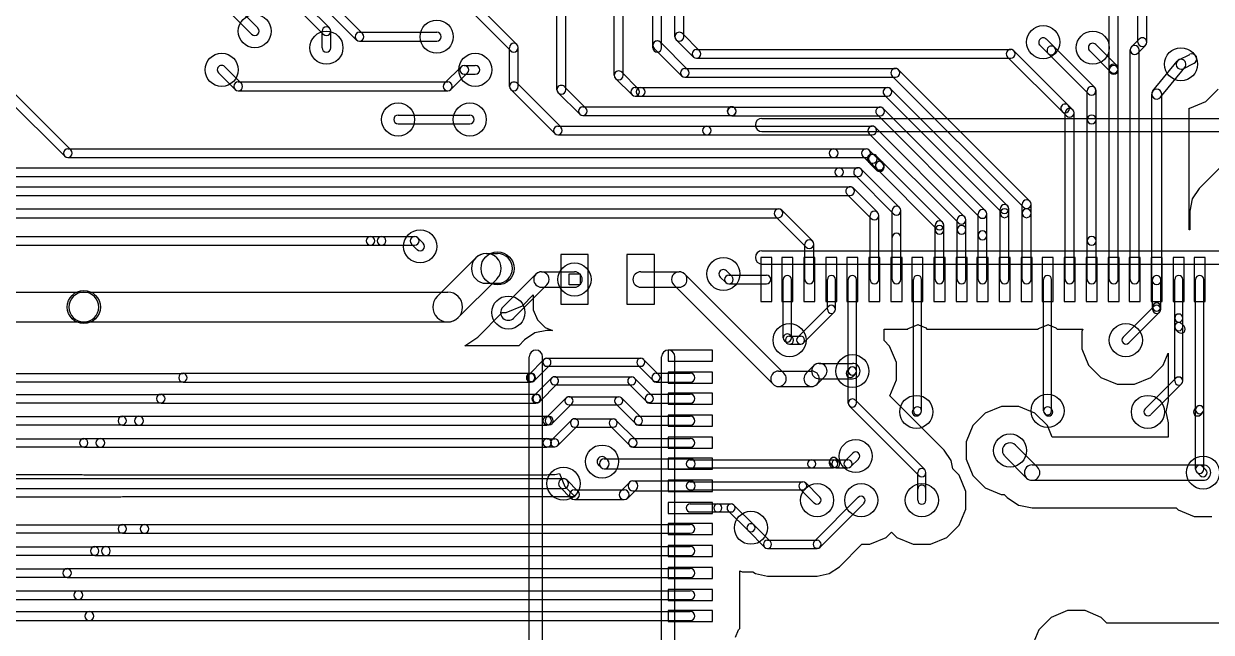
# Model space of a CAD drawing. Extents: x -29274 to 69862, y 24345 to 162744.
# Drawn here: x 35955 to 46724, y 40624 to 46137 of the extents above; entities that cross this region are included whole.
import ezdxf

# ---------------------------------------------------------------- set-up
doc = ezdxf.new("R2010")
doc.units = 0
doc.layers.add('BLACK', color=1, linetype='CONTINUOUS')

msp = doc.modelspace()

# ---------------------------------------------------------------- linework, layer by layer
at = {"layer": 'BLACK'}
for p, q in [((41310, 45670), (41310, 51670)), ((41390, 45670), (41390, 51670)), ((40791, 45539), (40791, 50643)), ((40871, 45539), (40871, 50643)), ((41860, 46020), (41860, 49020)), ((41940, 46020), (41940, 49020)), ((41660, 45920), (41660, 48270)), ((41740, 45920), (41740, 48270)), ((46060, 45970), (46060, 46770)), ((46140, 45970), (46140, 46770)), ((38971, 45992), (38322, 46641)), ((39028, 46049), (38379, 46698)), ((40428, 45949), (40029, 46348)), ((45800, 45720), (45800, 46410)), ((45880, 45720), (45880, 46410)), ((37822, 46241), (38021, 46042)), ((37879, 46298), (38078, 46099)), ((38472, 46241), (38671, 46042)), ((38529, 46298), (38728, 46099)), ((40371, 45892), (39972, 46291)), ((38660, 45920), (38660, 46070)), ((38740, 45920), (38740, 46070)), ((39000, 46060), (39700, 46060)), ((42027, 45836), (41872, 45991)), ((42084, 45893), (41929, 46048)), ((45303, 45924), (45228, 45999)), ((46002, 45929), (46071, 45998)), ((39000, 45980), (39700, 45980)), ((40360, 45570), (40360, 45920)), ((40440, 45570), (40440, 45920)), ((41660, 45920), (41660, 45942)), ((41921, 45664), (41672, 45913)), ((41978, 45721), (41729, 45970)), ((41740, 45920), (41740, 45942)), ((42056, 45904), (44906, 45904)), ((45428, 45399), (44935, 45892)), ((45246, 45867), (45171, 45942)), ((45668, 45559), (45303, 45924)), ((45811, 45702), (45622, 45891)), ((45868, 45759), (45679, 45948)), ((45990, 43820), (45990, 45900)), ((46059, 45872), (46128, 45941)), ((46070, 43820), (46070, 45900)), ((42056, 45824), (44906, 45824)), ((45371, 45342), (44878, 45835)), ((45611, 45502), (45246, 45867)), ((46195, 45529), (46415, 45798)), ((46431, 45811), (46529, 45860)), ((46471, 45730), (46569, 45779)), ((37872, 45542), (37722, 45692)), ((37928, 45598), (37778, 45748)), ((39922, 45748), (39772, 45598)), ((39978, 45692), (39828, 45542)), ((39950, 45760), (40050, 45760)), ((39950, 45680), (40050, 45680)), ((41528, 45548), (41378, 45698)), ((41950, 45732), (43860, 45732)), ((45021, 44474), (43832, 45663)), ((45078, 44531), (43889, 45720)), ((45800, 45720), (45800, 45730)), ((45800, 43820), (45800, 45720)), ((45880, 45720), (45880, 45730)), ((45880, 43820), (45880, 45720)), ((46265, 45472), (46485, 45741)), ((37900, 45610), (39800, 45610)), ((40828, 45199), (40429, 45598)), ((41053, 45373), (40859, 45567)), ((41472, 45492), (41322, 45642)), ((41500, 45560), (41550, 45560)), ((41550, 45560), (43788, 45560)), ((41950, 45652), (43860, 45652)), ((47594, 45624), (46615, 44645)), ((47594, 45624), (46615, 44645)), ((36327, 44936), (35802, 45461)), ((36384, 44993), (35859, 45518)), ((37900, 45530), (39800, 45530)), ((40771, 45142), (40372, 45541)), ((40997, 45317), (40803, 45511)), ((41500, 45480), (41550, 45480)), ((41550, 45480), (43788, 45480)), ((44821, 44430), (43760, 45491)), ((44878, 44487), (43817, 45548)), ((45600, 45270), (45600, 45530)), ((45680, 45270), (45680, 45530)), ((46185, 43820), (46185, 45500)), ((46275, 43820), (46275, 45500)), ((46676, 45432), (46788, 45544)), ((46676, 45432), (46788, 45544)), ((41025, 45385), (42375, 45385)), ((42378, 45382), (43722, 45382)), ((42406, 45371), (42403, 45374)), ((44678, 44442), (43750, 45370)), ((45412, 45302), (45372, 45342)), ((45468, 45358), (45428, 45398)), ((46525, 44270), (46525, 45371)), ((46525, 45371), (46529, 45371)), ((46525, 44270), (46525, 45371)), ((46525, 45371), (46529, 45371)), ((46529, 45371), (46676, 45432)), ((46529, 45371), (46676, 45432)), ((39350, 45310), (40000, 45310)), ((41025, 45305), (42375, 45305)), ((42349, 45314), (42346, 45317)), ((42378, 45302), (43722, 45302)), ((42650, 45280), (52230, 45280)), ((44622, 44386), (43694, 45314)), ((45400, 43820), (45400, 45330)), ((45480, 43820), (45480, 45330)), ((45600, 44170), (45600, 45270)), ((45680, 44170), (45680, 45270)), ((39350, 45230), (40000, 45230)), ((40800, 45210), (42150, 45210)), ((40800, 45130), (42150, 45130)), ((42150, 45210), (43650, 45210)), ((42150, 45130), (43650, 45130)), ((42650, 45160), (52230, 45160)), ((44431, 44332), (43622, 45141)), ((44488, 44389), (43679, 45198)), ((36356, 45004), (43300, 45004)), ((36356, 44924), (43300, 44924)), ((43300, 45004), (43594, 45004)), ((43300, 44924), (43594, 44924)), ((43565, 44936), (43690, 44811)), ((43622, 44993), (43747, 44868)), ((43644, 44954), (43656, 44954)), ((43746, 44880), (43684, 44942)), ((35578, 44832), (43350, 44832)), ((43350, 44832), (43522, 44832)), ((43898, 44472), (43550, 44820)), ((43690, 44824), (43628, 44886)), ((43644, 44874), (43656, 44874)), ((43679, 44839), (43679, 44851)), ((44231, 44283), (43691, 44823)), ((44287, 44339), (43747, 44879)), ((43759, 44839), (43759, 44851)), ((35578, 44752), (43350, 44752)), ((43350, 44752), (43522, 44752)), ((43842, 44416), (43494, 44764)), ((35422, 44660), (43450, 44660)), ((43641, 44372), (43422, 44591)), ((43698, 44429), (43479, 44648)), ((46615, 44645), (46552, 44551)), ((46615, 44645), (46552, 44551)), ((35422, 44580), (43450, 44580)), ((45010, 44420), (45010, 44502)), ((45090, 44420), (45090, 44502)), ((46552, 44551), (46530, 44440)), ((46552, 44551), (46530, 44440)), ((35350, 44460), (42800, 44460)), ((35350, 44380), (42800, 44380)), ((43051, 44112), (42772, 44391)), ((43108, 44169), (42829, 44448)), ((43630, 43820), (43630, 44400)), ((43710, 43820), (43710, 44400)), ((43830, 43820), (43830, 44444)), ((43910, 43820), (43910, 44444)), ((44610, 44220), (44610, 44414)), ((44690, 44220), (44690, 44414)), ((44810, 44420), (44810, 44458)), ((44810, 43820), (44810, 44420)), ((44890, 44420), (44890, 44458)), ((44890, 43820), (44890, 44420)), ((45010, 43820), (45010, 44420)), ((45090, 43820), (45090, 44420)), ((46530, 44440), (46530, 44270)), ((46530, 44440), (46530, 44270)), ((44220, 44270), (44220, 44310)), ((44220, 43820), (44220, 44270)), ((44300, 44270), (44300, 44310)), ((44300, 43820), (44300, 44270)), ((44420, 44270), (44420, 44360)), ((44420, 43820), (44420, 44270)), ((44500, 44270), (44500, 44360)), ((44500, 43820), (44500, 44270)), ((46530, 44270), (46525, 44270)), ((46530, 44270), (46525, 44270)), ((35200, 44210), (39100, 44210)), ((39100, 44210), (39200, 44210)), ((39200, 44210), (39500, 44210)), ((39529, 44198), (39578, 44149)), ((43830, 43820), (43830, 44200)), ((43910, 43820), (43910, 44200)), ((44610, 43820), (44610, 44220)), ((44690, 43820), (44690, 44220)), ((45600, 43820), (45600, 44170)), ((45680, 43820), (45680, 44170)), ((35200, 44130), (39100, 44130)), ((39100, 44130), (39200, 44130)), ((39200, 44130), (39500, 44130)), ((39472, 44141), (39521, 44092)), ((40150, 44055), (40252, 44055)), ((42650, 44080), (52230, 44080)), ((43040, 43820), (43040, 44140)), ((43120, 43820), (43120, 44140)), ((40054, 44015), (39705, 43666)), ((41075, 44045), (40825, 44045)), ((40825, 44045), (40825, 43595)), ((41075, 43595), (41075, 44045)), ((41675, 44045), (41425, 44045)), ((41425, 44045), (41425, 43595)), ((41675, 43595), (41675, 44045)), ((42740, 44020), (42640, 44020)), ((42640, 44020), (42640, 43620)), ((42650, 43960), (52230, 43960)), ((42740, 43620), (42740, 44020)), ((42930, 44020), (42830, 44020)), ((42830, 44020), (42830, 43620)), ((42930, 43620), (42930, 44020)), ((43130, 44020), (43030, 44020)), ((43030, 44020), (43030, 43620)), ((43130, 43620), (43130, 44020)), ((43330, 44020), (43230, 44020)), ((43230, 44020), (43230, 43620)), ((43330, 43620), (43330, 44020)), ((43520, 44020), (43420, 44020)), ((43420, 44020), (43420, 43620)), ((43520, 43620), (43520, 44020)), ((43720, 44020), (43620, 44020)), ((43620, 44020), (43620, 43620)), ((43720, 43620), (43720, 44020)), ((43920, 44020), (43820, 44020)), ((43820, 44020), (43820, 43620)), ((43920, 43620), (43920, 44020)), ((44110, 44020), (44010, 44020)), ((44010, 44020), (44010, 43620)), ((44110, 43620), (44110, 44020)), ((44310, 44020), (44210, 44020)), ((44210, 44020), (44210, 43620)), ((44310, 43620), (44310, 44020)), ((44510, 44020), (44410, 44020)), ((44410, 44020), (44410, 43620)), ((44510, 43620), (44510, 44020)), ((44700, 44020), (44600, 44020)), ((44600, 44020), (44600, 43620)), ((44700, 43620), (44700, 44020)), ((44900, 44020), (44800, 44020)), ((44800, 44020), (44800, 43620)), ((44900, 43620), (44900, 44020)), ((45100, 44020), (45000, 44020)), ((45000, 44020), (45000, 43620)), ((45100, 43620), (45100, 44020)), ((45290, 44020), (45190, 44020)), ((45190, 44020), (45190, 43620)), ((45290, 43620), (45290, 44020)), ((45490, 44020), (45390, 44020)), ((45390, 44020), (45390, 43620)), ((45490, 43620), (45490, 44020)), ((45690, 44020), (45590, 44020)), ((45590, 44020), (45590, 43620)), ((45690, 43620), (45690, 44020)), ((45890, 44020), (45790, 44020)), ((45790, 44020), (45790, 43620)), ((45890, 43620), (45890, 44020)), ((46080, 44020), (45980, 44020)), ((45980, 44020), (45980, 43620)), ((46080, 43620), (46080, 44020)), ((46280, 44020), (46180, 44020)), ((46180, 44020), (46180, 43620)), ((46280, 43620), (46280, 44020)), ((46480, 44020), (46380, 44020)), ((46380, 44020), (46380, 43620)), ((46480, 43620), (46480, 44020)), ((46670, 44020), (46570, 44020)), ((46570, 44020), (46570, 43620)), ((46670, 43620), (46670, 44020)), ((40301, 43570), (40600, 43869)), ((40650, 43890), (40950, 43890)), ((40900, 43770), (40900, 43870)), ((40900, 43870), (41000, 43870)), ((40900, 43770), (40900, 43870)), ((40900, 43870), (41000, 43870)), ((41000, 43870), (41000, 43770)), ((41000, 43870), (41000, 43770)), ((41550, 43890), (41900, 43890)), ((42849, 42970), (41950, 43869)), ((42321, 43792), (42272, 43841)), ((42378, 43849), (42329, 43898)), ((42350, 43860), (42690, 43860)), ((40245, 43824), (39896, 43475)), ((40150, 43785), (40252, 43785)), ((40400, 43471), (40699, 43770)), ((40650, 43750), (40950, 43750)), ((41000, 43770), (40900, 43770)), ((41000, 43770), (40900, 43770)), ((41550, 43750), (41900, 43750)), ((42750, 42871), (41851, 43770)), ((42350, 43780), (42690, 43780)), ((42843, 43290), (42843, 43820)), ((42917, 43290), (42917, 43820)), ((43243, 43550), (43243, 43820)), ((43317, 43550), (43317, 43820)), ((43433, 42990), (43433, 43820)), ((43507, 42990), (43507, 43820)), ((44023, 42630), (44023, 43820)), ((44097, 42630), (44097, 43820)), ((45203, 42630), (45203, 43820)), ((45277, 42630), (45277, 43820)), ((46193, 43570), (46193, 43820)), ((46267, 43570), (46267, 43820)), ((46393, 43470), (46393, 43820)), ((46467, 43470), (46467, 43820)), ((46583, 42640), (46583, 43820)), ((46657, 42640), (46657, 43820)), ((35300, 43705), (36500, 43705)), ((36500, 43705), (39800, 43705)), ((40478, 43582), (40575, 43680)), ((40478, 43582), (40575, 43680)), ((40575, 43680), (40576, 43644)), ((40575, 43680), (40576, 43644)), ((40576, 43644), (40576, 43545)), ((40576, 43644), (40576, 43545)), ((42640, 43620), (42740, 43620)), ((42830, 43620), (42930, 43620)), ((43030, 43620), (43130, 43620)), ((43230, 43620), (43330, 43620)), ((43420, 43620), (43520, 43620)), ((43620, 43620), (43720, 43620)), ((43820, 43620), (43920, 43620)), ((44010, 43620), (44110, 43620)), ((44210, 43620), (44310, 43620)), ((44410, 43620), (44510, 43620)), ((44600, 43620), (44700, 43620)), ((44800, 43620), (44900, 43620)), ((45000, 43620), (45100, 43620)), ((45190, 43620), (45290, 43620)), ((45390, 43620), (45490, 43620)), ((45590, 43620), (45690, 43620)), ((45790, 43620), (45890, 43620)), ((45980, 43620), (46080, 43620)), ((46180, 43620), (46280, 43620)), ((46380, 43620), (46480, 43620)), ((46570, 43620), (46670, 43620)), ((40072, 43298), (40295, 43521)), ((40072, 43298), (40295, 43521)), ((40295, 43521), (40331, 43521)), ((40295, 43521), (40331, 43521)), ((40331, 43521), (40478, 43582)), ((40331, 43521), (40478, 43582)), ((40576, 43545), (40614, 43454)), ((40576, 43545), (40614, 43454)), ((40825, 43595), (41075, 43595)), ((41425, 43595), (41675, 43595)), ((43253, 43575), (42975, 43297)), ((43305, 43523), (43027, 43245)), ((46203, 43575), (45925, 43297)), ((46255, 43523), (45977, 43245)), ((46193, 43550), (46193, 43570)), ((46267, 43550), (46267, 43570)), ((35300, 43435), (36500, 43435)), ((36500, 43435), (39800, 43435)), ((40614, 43454), (40684, 43384)), ((40614, 43454), (40684, 43384)), ((43977, 43375), (44061, 43409)), ((43977, 43375), (44061, 43409)), ((44061, 43409), (44065, 43413)), ((44061, 43409), (44065, 43413)), ((44065, 43413), (44069, 43409)), ((44065, 43413), (44069, 43409)), ((44069, 43409), (44135, 43382)), ((44069, 43409), (44135, 43382)), ((45157, 43375), (45241, 43409)), ((45157, 43375), (45241, 43409)), ((45241, 43409), (45245, 43413)), ((45241, 43409), (45245, 43413)), ((45245, 43413), (45249, 43409)), ((45245, 43413), (45249, 43409)), ((45249, 43409), (45315, 43382)), ((45249, 43409), (45315, 43382)), ((46393, 42900), (46393, 43470)), ((46393, 43392), (46393, 43470)), ((46457, 43418), (46478, 43397)), ((46467, 42900), (46467, 43470)), ((46467, 43392), (46467, 43470)), ((39956, 43220), (40072, 43298)), ((39956, 43220), (40072, 43298)), ((40590, 43335), (40497, 43273)), ((40590, 43335), (40497, 43273)), ((40700, 43357), (40590, 43335)), ((40700, 43357), (40590, 43335)), ((40684, 43384), (40749, 43357)), ((40684, 43384), (40749, 43357)), ((40749, 43357), (40700, 43357)), ((40749, 43357), (40700, 43357)), ((42900, 43307), (43000, 43307)), ((42926, 43296), (42906, 43316)), ((43757, 43267), (43757, 43371)), ((43757, 43371), (43769, 43371)), ((43757, 43267), (43757, 43371)), ((43757, 43371), (43769, 43371)), ((43769, 43371), (43769, 43372)), ((43769, 43372), (43770, 43371)), ((43769, 43371), (43769, 43372)), ((43769, 43372), (43770, 43371)), ((43770, 43371), (43869, 43371)), ((43770, 43371), (43869, 43371)), ((43869, 43371), (43960, 43371)), ((43869, 43371), (43960, 43371)), ((43960, 43371), (43969, 43371)), ((43960, 43371), (43969, 43371)), ((43969, 43371), (43974, 43371)), ((43969, 43371), (43974, 43371)), ((43974, 43371), (43977, 43375)), ((43974, 43371), (43977, 43375)), ((44135, 43382), (44146, 43371)), ((44135, 43382), (44146, 43371)), ((44146, 43371), (44160, 43371)), ((44146, 43371), (44160, 43371)), ((44160, 43371), (44259, 43371)), ((44160, 43371), (44259, 43371)), ((44259, 43371), (44359, 43371)), ((44259, 43371), (44359, 43371)), ((44359, 43371), (44359, 43372)), ((44359, 43372), (44360, 43371)), ((44359, 43371), (44359, 43372)), ((44359, 43372), (44360, 43371)), ((44360, 43371), (44459, 43371)), ((44360, 43371), (44459, 43371)), ((44459, 43371), (44550, 43371)), ((44459, 43371), (44550, 43371)), ((44550, 43371), (44559, 43371)), ((44550, 43371), (44559, 43371)), ((44559, 43371), (44649, 43371)), ((44559, 43371), (44649, 43371)), ((44649, 43371), (44749, 43371)), ((44649, 43371), (44749, 43371)), ((44749, 43371), (44749, 43372)), ((44749, 43372), (44750, 43371)), ((44749, 43371), (44749, 43372)), ((44749, 43372), (44750, 43371)), ((44750, 43371), (44849, 43371)), ((44750, 43371), (44849, 43371)), ((44849, 43371), (44949, 43371)), ((44849, 43371), (44949, 43371)), ((44949, 43371), (44949, 43372)), ((44949, 43372), (44950, 43371)), ((44949, 43371), (44949, 43372)), ((44949, 43372), (44950, 43371)), ((44950, 43371), (45049, 43371)), ((44950, 43371), (45049, 43371)), ((45049, 43371), (45140, 43371)), ((45049, 43371), (45140, 43371)), ((45140, 43371), (45149, 43371)), ((45140, 43371), (45149, 43371)), ((45149, 43371), (45154, 43371)), ((45149, 43371), (45154, 43371)), ((45154, 43371), (45157, 43375)), ((45154, 43371), (45157, 43375)), ((45315, 43382), (45326, 43371)), ((45315, 43382), (45326, 43371)), ((45326, 43371), (45340, 43371)), ((45326, 43371), (45340, 43371)), ((45340, 43371), (45439, 43371)), ((45340, 43371), (45439, 43371)), ((45439, 43371), (45539, 43371)), ((45439, 43371), (45539, 43371)), ((45539, 43371), (45539, 43372)), ((45539, 43372), (45540, 43371)), ((45539, 43371), (45539, 43372)), ((45539, 43372), (45540, 43371)), ((45540, 43371), (45559, 43371)), ((45540, 43371), (45559, 43371)), ((45559, 43371), (45551, 43350)), ((45559, 43371), (45551, 43350)), ((45551, 43350), (45551, 43191)), ((45551, 43350), (45551, 43191)), ((46404, 43365), (46425, 43344)), ((40444, 43220), (39956, 43220)), ((40444, 43220), (39956, 43220)), ((40496, 43272), (40444, 43220)), ((40496, 43272), (40444, 43220)), ((40497, 43273), (40496, 43273)), ((40496, 43273), (40496, 43272)), ((40497, 43273), (40496, 43273)), ((40496, 43273), (40496, 43272)), ((42874, 43244), (42854, 43264)), ((42900, 43233), (43000, 43233)), ((43808, 43216), (43757, 43267)), ((43808, 43216), (43757, 43267)), ((43869, 43069), (43808, 43216)), ((43869, 43069), (43808, 43216)), ((45551, 43191), (45612, 43044)), ((45551, 43191), (45612, 43044)), ((40535, 42957), (40673, 43095)), ((40540, 32942), (40540, 43120)), ((40660, 32942), (40660, 43120)), ((40700, 43107), (41550, 43107)), ((41577, 43095), (41715, 42957)), ((41740, 32942), (41740, 43120)), ((42200, 43180), (41800, 43180)), ((41800, 43180), (41800, 43080)), ((41800, 43080), (42200, 43080)), ((41860, 32942), (41860, 43120)), ((42200, 43080), (42200, 43180)), ((46288, 43044), (46333, 43152)), ((46288, 43044), (46333, 43152)), ((46333, 43152), (46333, 42720)), ((46333, 43152), (46333, 42720)), ((40587, 42905), (40725, 43043)), ((40700, 43033), (41550, 43033)), ((41525, 43043), (41663, 42905)), ((42200, 42980), (41800, 42980)), ((41800, 42980), (41800, 42880)), ((42200, 42880), (42200, 42980)), ((42800, 42990), (43100, 42990)), ((43120, 43039), (43051, 42970)), ((43170, 43060), (43470, 43060)), ((43444, 43016), (43424, 42996)), ((43433, 42700), (43433, 42990)), ((43507, 42700), (43507, 42990)), ((43869, 42910), (43869, 43069)), ((43869, 42910), (43869, 43069)), ((45612, 43044), (45724, 42932)), ((45612, 43044), (45724, 42932)), ((46176, 42932), (46288, 43044)), ((46176, 42932), (46288, 43044)), ((35500, 42967), (37400, 42967)), ((35500, 42893), (37400, 42893)), ((37400, 42970), (40550, 42970)), ((37400, 42890), (40550, 42890)), ((40550, 42967), (40560, 42967)), ((40550, 42893), (40560, 42893)), ((40582, 42767), (40742, 42927)), ((40634, 42715), (40794, 42875)), ((40769, 42938), (41469, 42938)), ((40769, 42864), (41469, 42864)), ((41443, 42875), (41603, 42715)), ((41495, 42927), (41655, 42767)), ((41690, 42970), (42000, 42970)), ((41690, 42890), (42000, 42890)), ((41800, 42880), (42200, 42880)), ((43219, 42940), (43150, 42871)), ((43170, 42920), (43470, 42920)), ((43496, 42964), (43476, 42944)), ((43809, 42767), (43869, 42910)), ((43809, 42767), (43869, 42910)), ((45724, 42932), (45870, 42871)), ((45724, 42932), (45870, 42871)), ((45870, 42871), (46029, 42871)), ((45870, 42871), (46029, 42871)), ((46029, 42871), (46176, 42932)), ((46029, 42871), (46176, 42932)), ((46403, 42925), (46125, 42647)), ((46455, 42873), (46177, 42595)), ((34880, 42777), (37200, 42777)), ((37200, 42780), (40600, 42780)), ((40600, 42777), (40608, 42777)), ((40900, 42757), (41350, 42757)), ((41630, 42780), (42000, 42780)), ((42200, 42790), (41800, 42790)), ((41800, 42790), (41800, 42690)), ((42200, 42690), (42200, 42790)), ((42800, 42850), (43100, 42850)), ((44302, 42274), (43809, 42767)), ((44302, 42274), (43809, 42767)), ((34880, 42703), (37200, 42703)), ((37200, 42700), (40600, 42700)), ((40600, 42703), (40608, 42703)), ((40694, 42566), (40874, 42746)), ((40746, 42514), (40926, 42694)), ((40900, 42683), (41350, 42683)), ((41324, 42694), (41504, 42514)), ((41376, 42746), (41556, 42566)), ((41630, 42700), (42000, 42700)), ((41800, 42690), (42200, 42690)), ((44073, 42044), (43444, 42673)), ((44126, 42097), (43497, 42726)), ((44034, 42656), (44024, 42646)), ((44821, 42669), (44674, 42608)), ((44821, 42669), (44674, 42608)), ((44980, 42669), (44821, 42669)), ((44980, 42669), (44821, 42669)), ((45126, 42608), (44980, 42669)), ((45126, 42608), (44980, 42669)), ((45266, 42656), (45276, 42646)), ((46333, 42720), (46313, 42620)), ((46333, 42720), (46313, 42620)), ((46574, 42646), (46594, 42666)), ((46594, 42666), (46574, 42646)), ((34950, 42577), (36850, 42577)), ((36850, 42580), (37000, 42580)), ((37000, 42580), (40700, 42580)), ((40700, 42577), (40720, 42577)), ((40744, 42366), (40924, 42546)), ((40950, 42557), (41300, 42557)), ((41326, 42546), (41506, 42366)), ((41530, 42580), (42000, 42580)), ((42200, 42590), (41800, 42590)), ((41800, 42590), (41800, 42490)), ((42200, 42490), (42200, 42590)), ((44086, 42604), (44076, 42594)), ((44674, 42608), (44562, 42496)), ((44674, 42608), (44562, 42496)), ((45238, 42496), (45126, 42608)), ((45238, 42496), (45126, 42608)), ((45214, 42604), (45224, 42594)), ((46313, 42620), (46333, 42520)), ((46313, 42620), (46333, 42520)), ((46583, 42100), (46583, 42640)), ((46626, 42594), (46646, 42614)), ((46646, 42614), (46626, 42594)), ((46657, 42100), (46657, 42640)), ((34950, 42503), (36850, 42503)), ((36850, 42500), (37000, 42500)), ((37000, 42500), (40700, 42500)), ((40700, 42503), (40720, 42503)), ((40796, 42314), (40976, 42494)), ((40950, 42483), (41300, 42483)), ((41274, 42494), (41454, 42314)), ((41530, 42500), (42000, 42500)), ((41800, 42490), (42200, 42490)), ((44562, 42496), (44501, 42350)), ((44562, 42496), (44501, 42350)), ((45281, 42390), (45238, 42496)), ((45281, 42390), (45238, 42496)), ((46333, 42520), (46333, 42390)), ((46333, 42520), (46333, 42390)), ((34280, 42377), (36500, 42377)), ((36500, 42380), (36650, 42380)), ((36650, 42380), (40700, 42380)), ((40700, 42377), (40770, 42377)), ((41480, 42380), (42000, 42380)), ((42200, 42390), (41800, 42390)), ((41800, 42390), (41800, 42290)), ((42200, 42290), (42200, 42390)), ((44501, 42350), (44501, 42191)), ((44501, 42350), (44501, 42191)), ((46333, 42390), (45281, 42390)), ((46333, 42390), (45281, 42390)), ((34280, 42303), (36500, 42303)), ((36500, 42300), (36650, 42300)), ((36650, 42300), (40700, 42300)), ((40700, 42303), (40770, 42303)), ((41480, 42300), (42000, 42300)), ((41800, 42290), (42200, 42290)), ((43473, 42246), (43404, 42177)), ((44303, 42273), (44302, 42274)), ((44303, 42273), (44302, 42274)), ((44365, 42180), (44303, 42273)), ((44365, 42180), (44303, 42273)), ((45050, 42021), (44851, 42220)), ((45149, 42120), (44950, 42319)), ((41188, 42118), (41168, 42138)), ((41220, 42195), (42000, 42195)), ((41252, 42182), (41232, 42202)), ((42200, 42200), (41800, 42200)), ((41800, 42200), (41800, 42100)), ((42000, 42187), (43100, 42187)), ((42000, 42113), (43100, 42113)), ((42200, 42100), (42200, 42200)), ((43100, 42187), (43300, 42187)), ((43100, 42113), (43300, 42113)), ((43263, 42150), (43263, 42170)), ((43294, 42124), (43274, 42144)), ((43320, 42187), (43430, 42187)), ((43320, 42113), (43430, 42113)), ((43346, 42176), (43326, 42196)), ((43337, 42150), (43337, 42170)), ((43526, 42193), (43457, 42124)), ((44380, 42104), (44365, 42180)), ((44380, 42104), (44365, 42180)), ((44501, 42191), (44562, 42044)), ((44501, 42191), (44562, 42044)), ((45100, 42140), (46650, 42140)), ((46646, 42126), (46676, 42096)), ((34622, 42053), (36484, 42053)), ((34622, 42053), (36484, 42053)), ((34750, 42015), (40850, 42015)), ((36484, 42053), (36500, 42050)), ((36484, 42053), (36500, 42050)), ((36500, 42050), (36650, 42050)), ((36500, 42050), (36650, 42050)), ((36650, 42050), (40700, 42050)), ((36650, 42050), (40700, 42050)), ((40700, 42050), (40715, 42053)), ((40700, 42050), (40715, 42053)), ((40715, 42053), (40770, 42053)), ((40715, 42053), (40770, 42053)), ((40770, 42053), (40813, 42062)), ((40770, 42053), (40813, 42062)), ((40813, 42062), (40862, 41944)), ((40813, 42062), (40862, 41944)), ((41220, 42105), (42000, 42105)), ((41800, 42100), (42200, 42100)), ((44063, 41820), (44063, 42070)), ((44137, 41820), (44137, 42070)), ((44438, 42046), (44380, 42104)), ((44438, 42046), (44380, 42104)), ((44499, 41899), (44438, 42046)), ((44499, 41899), (44438, 42046)), ((44562, 42044), (44674, 41932)), ((44562, 42044), (44674, 41932)), ((46594, 42074), (46624, 42044)), ((34750, 41925), (40850, 41925)), ((40918, 41839), (40819, 41938)), ((40862, 41944), (40956, 41850)), ((40862, 41944), (40956, 41850)), ((40981, 41902), (40882, 42001)), ((40950, 41915), (41400, 41915)), ((41448, 41981), (41369, 41902)), ((41511, 41918), (41432, 41839)), ((41480, 41995), (42000, 41995)), ((41480, 41905), (42000, 41905)), ((42200, 42000), (41800, 42000)), ((41800, 42000), (41800, 41900)), ((41800, 41900), (42200, 41900)), ((42000, 41987), (43020, 41987)), ((42000, 41913), (43020, 41913)), ((42200, 41900), (42200, 42000)), ((42994, 41923), (43123, 41794)), ((43047, 41976), (43176, 41847)), ((44063, 41820), (44063, 41920)), ((44137, 41820), (44137, 41920)), ((44499, 41740), (44499, 41899)), ((44499, 41740), (44499, 41899)), ((44674, 41932), (44820, 41871)), ((44674, 41932), (44820, 41871)), ((45100, 42000), (46650, 42000)), ((36834, 41847), (34828, 41847)), ((36834, 41847), (34828, 41847)), ((36850, 41850), (36834, 41847)), ((36850, 41850), (36834, 41847)), ((37050, 41850), (36850, 41850)), ((37050, 41850), (36850, 41850)), ((40956, 41850), (37050, 41850)), ((40956, 41850), (37050, 41850)), ((40950, 41825), (41400, 41825)), ((42200, 41800), (41800, 41800)), ((41800, 41800), (41800, 41700)), ((42000, 41787), (42250, 41787)), ((42200, 41700), (42200, 41800)), ((42250, 41787), (42370, 41787)), ((43523, 41846), (43124, 41447)), ((43576, 41793), (43177, 41394)), ((44820, 41871), (44846, 41871)), ((44820, 41871), (44846, 41871)), ((44846, 41871), (44873, 41844)), ((44846, 41871), (44873, 41844)), ((44873, 41844), (44874, 41844)), ((44873, 41844), (44874, 41844)), ((44874, 41844), (44976, 41775)), ((44874, 41844), (44976, 41775)), ((41800, 41700), (42200, 41700)), ((42000, 41713), (42250, 41713)), ((42250, 41713), (42370, 41713)), ((42344, 41724), (42524, 41544)), ((42396, 41776), (42576, 41596)), ((44438, 41594), (44499, 41740)), ((44438, 41594), (44499, 41740)), ((44976, 41775), (44978, 41774)), ((44976, 41775), (44978, 41774)), ((44978, 41774), (45099, 41751)), ((44978, 41774), (45099, 41751)), ((45099, 41751), (45100, 41750)), ((45099, 41751), (45100, 41750)), ((45100, 41750), (46406, 41750)), ((45100, 41750), (46406, 41750)), ((46406, 41750), (46424, 41732)), ((46406, 41750), (46424, 41732)), ((46424, 41732), (46570, 41671)), ((46424, 41732), (46570, 41671)), ((34810, 41597), (36850, 41597)), ((36850, 41600), (37050, 41600)), ((37050, 41600), (42000, 41600)), ((42200, 41610), (41800, 41610)), ((41800, 41610), (41800, 41510)), ((42200, 41510), (42200, 41610)), ((42726, 41446), (42576, 41596)), ((44326, 41482), (44438, 41594)), ((44326, 41482), (44438, 41594)), ((46570, 41671), (46729, 41671)), ((46570, 41671), (46729, 41671)), ((34810, 41523), (36850, 41523)), ((36850, 41520), (37050, 41520)), ((37050, 41520), (42000, 41520)), ((41800, 41510), (42200, 41510)), ((42674, 41394), (42524, 41544)), ((43629, 41421), (43776, 41482)), ((43629, 41421), (43776, 41482)), ((43776, 41482), (43825, 41531)), ((43776, 41482), (43825, 41531)), ((43825, 41531), (43874, 41482)), ((43825, 41531), (43874, 41482)), ((43874, 41482), (44020, 41421)), ((43874, 41482), (44020, 41421)), ((44179, 41421), (44326, 41482)), ((44179, 41421), (44326, 41482)), ((34310, 41397), (36600, 41397)), ((36600, 41400), (36700, 41400)), ((36700, 41400), (42000, 41400)), ((42200, 41410), (41800, 41410)), ((41800, 41410), (41800, 41310)), ((42200, 41310), (42200, 41410)), ((42700, 41457), (43150, 41457)), ((42700, 41383), (43150, 41383)), ((43353, 41217), (43556, 41421)), ((43353, 41217), (43556, 41421)), ((43556, 41421), (43629, 41421)), ((43556, 41421), (43629, 41421)), ((44020, 41421), (44179, 41421)), ((44020, 41421), (44179, 41421)), ((34310, 41323), (36600, 41323)), ((36600, 41320), (36700, 41320)), ((36700, 41320), (42000, 41320)), ((41800, 41310), (42200, 41310)), ((34210, 41197), (36350, 41197)), ((36350, 41200), (42000, 41200)), ((42200, 41210), (41800, 41210)), ((41800, 41210), (41800, 41110)), ((42200, 41110), (42200, 41210)), ((42449, 41159), (42449, 41180)), ((42449, 41180), (42470, 41171)), ((42449, 41159), (42449, 41180)), ((42449, 41180), (42470, 41171)), ((42449, 41060), (42449, 41159)), ((42449, 41060), (42449, 41159)), ((42470, 41171), (42566, 41171)), ((42470, 41171), (42566, 41171)), ((42566, 41171), (42590, 41155)), ((42566, 41171), (42590, 41155)), ((42590, 41155), (42700, 41133)), ((42590, 41155), (42700, 41133)), ((43150, 41133), (43260, 41155)), ((43150, 41133), (43260, 41155)), ((43260, 41155), (43353, 41217)), ((43260, 41155), (43353, 41217)), ((34210, 41123), (36350, 41123)), ((36350, 41120), (42000, 41120)), ((41800, 41110), (42200, 41110)), ((42449, 41059), (42448, 41060)), ((42448, 41060), (42449, 41060)), ((42449, 41059), (42448, 41060)), ((42448, 41060), (42449, 41060)), ((42449, 40959), (42449, 41059)), ((42449, 40959), (42449, 41059)), ((42700, 41133), (43150, 41133)), ((42700, 41133), (43150, 41133)), ((33660, 41000), (36450, 41000)), ((36450, 41000), (42000, 41000)), ((42200, 41010), (41800, 41010)), ((41800, 41010), (41800, 40910)), ((42200, 40910), (42200, 41010)), ((42449, 40869), (42449, 40959)), ((42449, 40869), (42449, 40959)), ((33660, 40920), (36450, 40920)), ((36450, 40920), (42000, 40920)), ((41800, 40910), (42200, 40910)), ((42200, 40820), (41800, 40820)), ((41800, 40820), (41800, 40720)), ((42200, 40720), (42200, 40820)), ((42449, 40860), (42449, 40869)), ((42449, 40860), (42449, 40869)), ((42449, 40769), (42449, 40860)), ((42449, 40769), (42449, 40860)), ((45421, 40819), (45274, 40758)), ((45421, 40819), (45274, 40758)), ((45580, 40819), (45421, 40819)), ((45580, 40819), (45421, 40819)), ((45726, 40758), (45580, 40819)), ((45726, 40758), (45580, 40819)), ((34400, 40810), (36550, 40810)), ((34400, 40730), (36550, 40730)), ((36550, 40810), (42000, 40810)), ((36550, 40730), (42000, 40730)), ((41800, 40720), (42200, 40720)), ((42449, 40670), (42449, 40769)), ((42449, 40670), (42449, 40769)), ((45274, 40758), (45162, 40646)), ((45274, 40758), (45162, 40646)), ((45777, 40707), (45726, 40758)), ((45777, 40707), (45726, 40758)), ((42411, 40579), (42438, 40646)), ((42411, 40579), (42438, 40646)), ((42438, 40646), (42450, 40657)), ((42438, 40646), (42450, 40657)), ((42449, 40669), (42448, 40670)), ((42448, 40670), (42449, 40670)), ((42449, 40669), (42448, 40670)), ((42448, 40670), (42449, 40670)), ((42450, 40657), (42449, 40669)), ((42450, 40657), (42449, 40669)), ((45162, 40646), (45101, 40500)), ((45162, 40646), (45101, 40500)), ((46973, 40707), (45777, 40707)), ((46973, 40707), (45777, 40707))]:
    msp.add_line(p, q, dxfattribs=at)
for centre in [(38050, 46070), (39700, 46020), (45200, 45970), (38700, 45920), (45650, 45920), (46450, 45770), (37750, 45720), (40050, 45720), (39350, 45270), (40000, 45270), (39550, 44120), (40252, 43920), (40950, 43820), (42300, 43870), (36500, 43570), (40350, 43520), (42900, 43270), (45950, 43270), (43470, 42990), (44050, 42620), (45240, 42630), (46150, 42620), (43500, 42220), (44900, 42270), (41200, 42170), (46650, 42070), (40850, 41970), (43150, 41820), (43550, 41820), (44100, 41820), (42550, 41570)]:
    msp.add_circle(centre, 150, dxfattribs=at)
for centre, radius, start, end in [((38050, 46070), 40, 225, 405), ((38700, 46070), 40, 360, 540), ((38700, 46070), 40, 225, 405), ((39000, 46020), 40, 90, 270), ((39000, 46020), 40, 225, 405), ((39700, 46020), 40, 270, 450), ((41900, 46020), 40, 405, 585), ((41900, 46020), 40, 180, 360), ((45200, 45970), 40, 405, 585), ((46100, 45970), 40, 315, 495), ((38700, 45920), 40, 180, 360), ((40400, 45920), 40, 360, 540), ((40399, 45921), 40, 225, 405), ((41700, 45942), 40, 360, 540), ((41700, 45920), 40, 180, 360), ((41700, 45920), 40, 180, 360), ((41701, 45941), 40, 405, 585), ((42056, 45864), 40, 90, 270), ((42056, 45864), 40, 225, 405), ((44906, 45864), 40, 405, 585), ((44906, 45864), 40, 270, 450), ((45275, 45895), 40, 405, 585), ((45274, 45896), 40, 225, 405), ((45650, 45920), 40, 405, 585), ((46030, 45900), 40, 360, 540), ((46030, 45900), 40, 135, 315), ((46100, 45970), 40, 180, 360), ((46451, 45770), 45, 116, 296), ((46450, 45770), 45, 320, 500), ((46549, 45820), 45, 296, 476), ((37750, 45720), 40, 405, 585), ((39950, 45720), 40, 90, 270), ((39950, 45720), 40, -45, 135), ((40050, 45720), 40, 270, 450), ((41350, 45670), 40, 405, 585), ((41350, 45670), 40, 180, 360), ((41950, 45692), 40, 90, 270), ((41949, 45693), 40, 225, 405), ((43860, 45692), 40, 405, 585), ((43860, 45692), 40, 270, 450), ((45840, 45730), 40, 360, 540), ((45840, 45720), 40, 360, 540), ((45840, 45720), 40, 180, 360), ((45840, 45720), 40, 180, 360), ((45840, 45730), 40, 225, 405), ((37900, 45570), 40, 90, 270), ((37900, 45570), 40, 225, 405), ((39800, 45570), 40, 135, 315), ((39800, 45570), 40, 270, 450), ((40400, 45570), 40, 180, 360), ((40401, 45569), 40, 405, 585), ((40831, 45539), 40, 405, 585), ((41500, 45520), 40, 90, 270), ((41550, 45520), 40, 90, 270), ((41550, 45520), 40, 270, 450), ((43789, 45519), 40, 405, 585), ((43788, 45520), 40, 270, 450), ((45640, 45530), 40, 360, 540), ((45639, 45531), 40, 225, 405), ((40831, 45539), 40, 180, 360), ((41500, 45520), 40, 225, 405), ((46230, 45500), 45, 360, 540), ((46230, 45500), 45, 140, 320), ((41025, 45345), 40, 90, 270), ((41025, 45345), 40, 225, 405), ((42375, 45345), 40, 405, 585), ((42378, 45342), 40, 90, 270), ((42377, 45343), 40, 225, 405), ((42375, 45345), 40, 270, 450), ((43722, 45342), 40, 405, 585), ((43722, 45342), 40, 270, 450), ((45400, 45370), 40, 405, 585), ((45400, 45370), 40, 225, 405), ((45440, 45330), 40, 360, 540), ((45440, 45330), 40, 225, 405), ((39350, 45270), 40, 90, 270), ((40000, 45270), 40, 270, 450), ((42650, 45220), 60, 90, 270), ((45640, 45270), 40, 360, 540), ((45640, 45270), 40, 180, 360), ((40800, 45170), 40, 90, 270), ((40799, 45171), 40, 225, 405), ((42150, 45170), 40, 90, 270), ((42150, 45170), 40, 270, 450), ((43651, 45169), 40, 405, 585), ((43650, 45170), 40, 270, 450), ((36356, 44964), 40, 90, 270), ((36355, 44965), 40, 225, 405), ((43300, 44964), 40, 90, 270), ((43300, 44964), 40, 270, 450), ((43594, 44964), 40, 45, 225), ((43594, 44964), 40, 270, 450), ((43644, 44914), 40, 90, 270), ((43656, 44914), 40, 405, 585), ((43656, 44914), 40, 270, 450), ((43350, 44792), 40, 90, 270), ((43350, 44792), 40, 270, 450), ((43522, 44792), 40, 405, 585), ((43522, 44792), 40, 270, 450), ((43719, 44851), 40, 360, 540), ((43719, 44851), 40, 405, 585), ((43719, 44839), 40, 180, 360), ((43718, 44852), 40, 225, 405), ((43718, 44840), 40, 225, 405), ((43450, 44620), 40, 405, 585), ((43450, 44620), 40, 270, 450), ((43870, 44444), 40, 360, 540), ((44850, 44458), 40, 360, 540), ((44849, 44459), 40, 225, 405), ((45050, 44502), 40, 360, 540), ((45050, 44502), 40, 225, 405), ((42801, 44419), 40, 405, 585), ((42800, 44420), 40, 270, 450), ((43670, 44400), 40, 360, 540), ((43670, 44400), 40, 225, 405), ((43870, 44444), 40, 225, 405), ((44460, 44360), 40, 360, 540), ((44459, 44361), 40, 225, 405), ((44650, 44414), 40, 360, 540), ((44650, 44414), 40, 225, 405), ((44850, 44420), 40, 360, 540), ((44850, 44420), 40, 180, 360), ((45050, 44420), 40, 360, 540), ((45050, 44420), 40, 180, 360), ((44260, 44310), 40, 360, 540), ((44260, 44270), 40, 360, 540), ((44260, 44270), 40, 180, 360), ((44259, 44311), 40, 225, 405), ((44460, 44270), 40, 360, 540), ((44460, 44270), 40, 180, 360), ((39100, 44170), 40, 90, 270), ((39100, 44170), 40, 270, 450), ((39200, 44170), 40, 90, 270), ((39200, 44170), 40, 270, 450), ((39500, 44170), 40, 45, 225), ((39500, 44170), 40, 270, 450), ((43080, 44140), 40, 360, 540), ((43079, 44141), 40, 225, 405), ((43870, 44200), 40, 360, 540), ((44650, 44220), 40, 360, 540), ((44650, 44220), 40, 180, 360), ((45640, 44170), 40, 360, 540), ((45640, 44170), 40, 180, 360), ((39550, 44120), 40, 225, 405), ((40150, 43920), 135, 90, 270), ((40150, 43920), 135, -45, 135), ((40252, 43920), 135, 270, 450), ((42650, 44020), 60, 90, 270), ((40650, 43820), 70, 90, 270), ((40650, 43820), 70, 315, 495), ((40950, 43820), 70, 270, 450), ((41550, 43820), 70, 90, 270), ((41900, 43820), 70, 405, 585), ((41900, 43820), 70, 270, 450), ((42300, 43870), 40, 405, 585), ((42350, 43820), 40, 90, 270), ((42350, 43820), 40, 225, 405), ((42690, 43820), 40, 270, 450), ((42880, 43820), 37, 360, 540), ((43280, 43820), 37, 360, 540), ((43470, 43820), 37, 360, 540), ((44060, 43820), 37, 360, 540), ((45240, 43820), 37, 360, 540), ((46230, 43820), 37, 360, 540), ((46430, 43820), 37, 360, 540), ((46620, 43820), 37, 360, 540), ((43080, 43820), 40, 180, 360), ((43670, 43820), 40, 180, 360), ((43870, 43820), 40, 180, 360), ((43870, 43820), 40, 180, 360), ((44260, 43820), 40, 180, 360), ((44460, 43820), 40, 180, 360), ((44650, 43820), 40, 180, 360), ((44850, 43820), 40, 180, 360), ((45050, 43820), 40, 180, 360), ((45440, 43820), 40, 180, 360), ((45640, 43820), 40, 180, 360), ((45840, 43820), 40, 180, 360), ((46030, 43820), 40, 180, 360), ((46230, 43820), 45, 180, 360), ((36500, 43570), 135, 90, 270), ((36500, 43570), 135, 270, 450), ((39800, 43570), 135, 135, 315), ((39800, 43570), 135, 270, 450), ((40350, 43520), 70, 135, 315), ((43280, 43550), 37, 180, 360), ((43279, 43549), 37, -45, 135), ((46230, 43570), 37, 360, 540), ((46230, 43570), 37, 180, 360), ((46230, 43550), 37, 180, 360), ((46229, 43549), 37, -45, 135), ((46430, 43470), 37, 360, 540), ((46430, 43470), 37, 360, 540), ((46430, 43470), 37, 180, 360), ((46430, 43392), 37, 45, 225), ((42880, 43290), 37, 405, 585), ((42900, 43270), 37, 90, 270), ((42900, 43270), 37, 225, 405), ((43001, 43271), 37, 135, 315), ((43000, 43270), 37, 270, 450), ((45951, 43271), 37, 135, 315), ((46430, 43392), 37, 180, 360), ((46452, 43370), 37, 225, 405), ((42880, 43290), 37, 180, 360), ((40600, 43120), 60, 360, 540), ((40700, 43070), 37, 90, 270), ((40699, 43069), 37, 315, 495), ((41551, 43069), 37, 45, 225), ((41550, 43070), 37, 270, 450), ((41800, 43120), 60, 360, 540), ((42800, 42920), 70, 90, 270), ((43170, 42990), 70, 90, 270), ((43100, 42920), 70, 270, 450), ((43170, 42990), 70, -45, 135), ((43450, 42970), 37, 135, 315), ((43470, 42990), 37, 360, 540), ((43470, 42990), 37, 180, 360), ((43470, 42990), 37, -45, 135), ((43470, 42990), 70, 270, 450), ((37400, 42930), 40, 90, 270), ((37400, 42930), 37, 270, 450), ((40550, 42930), 37, 90, 270), ((40561, 42931), 37, 135, 315), ((40550, 42930), 40, 270, 450), ((40560, 42930), 37, 270, 450), ((40769, 42901), 37, 90, 270), ((40768, 42901), 37, 315, 495), ((41469, 42901), 37, 45, 225), ((41469, 42901), 37, 270, 450), ((41690, 42930), 40, 90, 270), ((41689, 42931), 37, 225, 405), ((42000, 42930), 40, 270, 450), ((42800, 42920), 70, 225, 405), ((43100, 42920), 70, 135, 315), ((46430, 42900), 37, 180, 360), ((46429, 42899), 37, -45, 135), ((37200, 42740), 40, 90, 270), ((37200, 42740), 37, 270, 450), ((40600, 42740), 37, 90, 270), ((40608, 42741), 37, 135, 315), ((40600, 42740), 40, 270, 450), ((40608, 42740), 37, 270, 450), ((40900, 42720), 37, 90, 270), ((40900, 42720), 37, 315, 495), ((41350, 42720), 37, 45, 225), ((41350, 42720), 37, 270, 450), ((41630, 42740), 40, 90, 270), ((41629, 42741), 37, 225, 405), ((42000, 42740), 40, 270, 450), ((43470, 42700), 37, 405, 585), ((43470, 42700), 37, 180, 360), ((44060, 42630), 37, -45, 135), ((45240, 42630), 37, 45, 225), ((46620, 42640), 37, 360, 540), ((46620, 42640), 37, 315, 495), ((46620, 42640), 37, -45, 135), ((36850, 42540), 40, 90, 270), ((36850, 42540), 37, 270, 450), ((37000, 42540), 40, 90, 270), ((37000, 42540), 40, 270, 450), ((40700, 42540), 37, 90, 270), ((40720, 42540), 37, 135, 315), ((40700, 42540), 40, 270, 450), ((40720, 42540), 37, 270, 450), ((40950, 42520), 37, 90, 270), ((40950, 42520), 37, 315, 495), ((41300, 42520), 37, 45, 225), ((41300, 42520), 37, 270, 450), ((41530, 42540), 40, 90, 270), ((41530, 42540), 37, 225, 405), ((42000, 42540), 40, 270, 450), ((44050, 42620), 37, 135, 315), ((44060, 42630), 37, 180, 360), ((45240, 42630), 37, 180, 360), ((45250, 42620), 37, 225, 405), ((46151, 42621), 37, 135, 315), ((46600, 42620), 37, 135, 315), ((46600, 42620), 37, 135, 315), ((46620, 42640), 37, 180, 360), ((36500, 42340), 40, 90, 270), ((36500, 42340), 37, 270, 450), ((36650, 42340), 40, 90, 270), ((36650, 42340), 40, 270, 450), ((40700, 42340), 37, 90, 270), ((40700, 42340), 40, 270, 450), ((40770, 42340), 37, 135, 315), ((40770, 42340), 37, 270, 450), ((41480, 42340), 40, 90, 270), ((41480, 42340), 37, 225, 405), ((42000, 42340), 40, 270, 450), ((44900, 42270), 70, 405, 585), ((43500, 42220), 37, -45, 135), ((41200, 42170), 45, 405, 585), ((41220, 42150), 45, 90, 270), ((41220, 42150), 45, 225, 405), ((42000, 42150), 37, 90, 270), ((42000, 42150), 45, 270, 450), ((43100, 42150), 37, 90, 270), ((43100, 42150), 37, 270, 450), ((43300, 42170), 37, 360, 540), ((43300, 42170), 37, 405, 585), ((43300, 42150), 37, 180, 360), ((43320, 42150), 37, 90, 270), ((43320, 42150), 37, 225, 405), ((43300, 42150), 37, 270, 450), ((43430, 42150), 37, 135, 315), ((43430, 42150), 37, 270, 450), ((45100, 42070), 70, 90, 270), ((45100, 42070), 70, 225, 405), ((46620, 42100), 37, 45, 225), ((46650, 42070), 70, 270, 450), ((40851, 41969), 45, 405, 585), ((40850, 41970), 45, 270, 450), ((44100, 42070), 37, 360, 540), ((44100, 42070), 37, 225, 405), ((46620, 42100), 37, 180, 360), ((46650, 42070), 37, 225, 405), ((40950, 41870), 45, 90, 270), ((40949, 41871), 45, 225, 405), ((41400, 41870), 45, 135, 315), ((41400, 41870), 45, 270, 450), ((41480, 41950), 45, 90, 270), ((41480, 41950), 45, -45, 135), ((42000, 41950), 37, 90, 270), ((42000, 41950), 45, 270, 450), ((43021, 41949), 37, 45, 225), ((43020, 41950), 37, 270, 450), ((44100, 41920), 37, 360, 540), ((42000, 41750), 37, 90, 270), ((42250, 41750), 37, 90, 270), ((42250, 41750), 37, 270, 450), ((42370, 41750), 37, 45, 225), ((42370, 41750), 37, 270, 450), ((43149, 41821), 37, 225, 405), ((43549, 41819), 37, -45, 135), ((44100, 41820), 37, 180, 360), ((44100, 41820), 37, 180, 360), ((36850, 41560), 40, 90, 270), ((36850, 41560), 37, 270, 450), ((37050, 41560), 40, 90, 270), ((37050, 41560), 40, 270, 450), ((42000, 41560), 40, 270, 450), ((42550, 41570), 37, 405, 585), ((42550, 41570), 37, 225, 405), ((36600, 41360), 40, 90, 270), ((36600, 41360), 37, 270, 450), ((36700, 41360), 40, 90, 270), ((36700, 41360), 40, 270, 450), ((42000, 41360), 40, 270, 450), ((42700, 41420), 37, 90, 270), ((42700, 41420), 37, 225, 405), ((43151, 41421), 37, 135, 315), ((43150, 41420), 37, 270, 450), ((36350, 41160), 40, 90, 270), ((36350, 41160), 37, 270, 450), ((42000, 41160), 40, 270, 450), ((36450, 40960), 40, 90, 270), ((36450, 40960), 40, 270, 450), ((42000, 40960), 40, 270, 450), ((36550, 40770), 40, 90, 270), ((36550, 40770), 40, 270, 450), ((42000, 40770), 40, 270, 450)]:
    msp.add_arc(centre, radius, start, end, dxfattribs=at)

doc.saveas('drawing.dxf')
